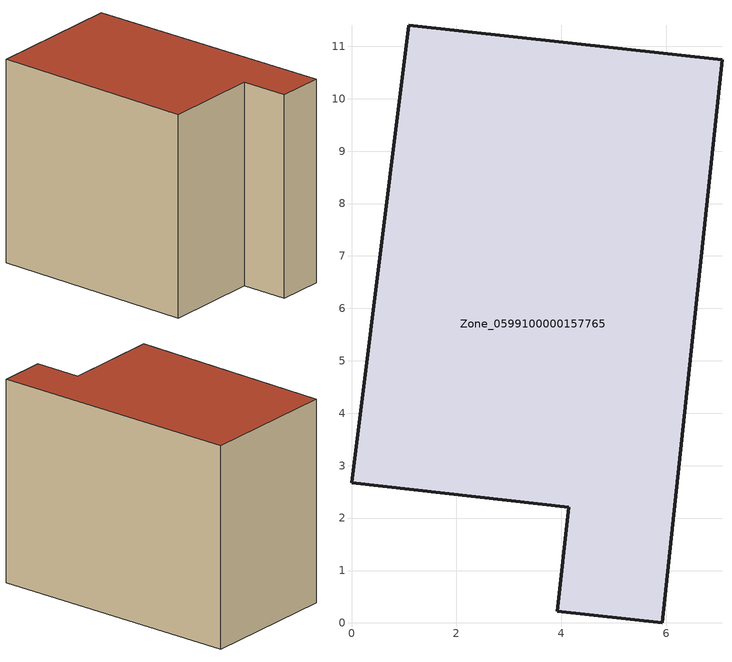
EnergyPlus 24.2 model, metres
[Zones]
Zone_0599100000157765
 floor ground (C_G): 3.93,0.22 4.15,2.21 0,2.67 1.09,11.4 7.07,10.74 5.93,0 z1.69
 wall outside (C_F): 4.15,2.21 3.93,0.22 5.93,0 7.07,10.74 1.09,11.4 0,2.67 4.15,2.21 z1.69:10.41
 roof outside (C_R): 1.09,11.4 0,2.67 4.15,2.21 3.93,0.22 5.93,0 7.07,10.74 z10.41
[BUILDING]
Pand.0599100000157765: North Axis=0; Terrain=City; Loads Convergence Tolerance Value=0.04; Temperature Convergence Tolerance Value=0.4; Solar Distribution=FullExterior; Maximum Number of Warmup Days=25; Minimum Number of Warmup Days=1
[Site:Location]
Rotterdam.The.Hague.AP_ZH_NLD Design_Conditions: Latitude=51.96; Longitude=4.45; Time Zone=1; Elevation=-4.5
[SITE:GROUNDTEMPERATURE:BUILDINGSURFACE]
18, 18, 18, 18, 18, 18, 18, 18, 18, 18, 18, 18
[MATERIAL] Thermal Absorptance=0.9; Solar Absorptance=0.7; Visible Absorptance=0.7
Name | Roughness | Thickness | Conductivity | Density | Specific Heat
G.TI.1946-1964 | MediumSmooth | 0.15 | 1 | 540 | 1210
F.TI.1946-1964 | Rough | 0.3 | 0.857143 | 1920 | 840
R.TI.1946-1964 | MediumRough | 0.2 | 0.277778 | 1500 | 1000
[CONSTRUCTION]
C_G: G.TI.1946-1964
C_F: F.TI.1946-1964
C_R: R.TI.1946-1964
[ZONE]
Zone_0599100000157765: Type=1; Multiplier=1; Ceiling Height=Autocalculate; Volume=Autocalculate; Floor Area=autocalculate; Part of Total Floor Area=Yes
[ZONEINFILTRATION:DESIGNFLOWRATE]
Infil_Zone_0599100000157765: Zone or ZoneList or Space or SpaceList=Zone_0599100000157765; Schedule=AlwaysOn; Design Flow Rate Calculation Method=Flow/Area; Flow Rate per Floor Area=0.003; Constant Term Coefficient=1; Temperature Term Coefficient=0; Velocity Term Coefficient=0; Velocity Squared Term Coefficient=0
[HVACTEMPLATE:ZONE:IDEALLOADSAIRSYSTEM]
Zone_0599100000157765: Maximum Heating Supply Air Temperature=50; Minimum Cooling Supply Air Temperature=13; Maximum Heating Supply Air Humidity Ratio=0.0156; Minimum Cooling Supply Air Humidity Ratio=0.0077; Heating Limit=NoLimit; Cooling Limit=NoLimit; Dehumidification Control Type=ConstantSensibleHeatRatio; Cooling Sensible Heat Ratio=0.7; Dehumidification Setpoint=60; Humidification Control Type=None; Humidification Setpoint=30; Outdoor Air Method=None; Outdoor Air Flow Rate per Person=0.00944; Outdoor Air Flow Rate per Zone Floor Area=0; Outdoor Air Flow Rate per Zone=0; Demand Controlled Ventilation Type=None; Outdoor Air Economizer Type=NoEconomizer; Heat Recovery Type=None; Sensible Heat Recovery Effectiveness=0.7; Latent Heat Recovery Effectiveness=0.65
[ZONECONTROL:THERMOSTAT]
ThermostatControl_Zone_0599100000157765: Zone or ZoneList=Zone_0599100000157765; Control Type Schedule=DualSetpointControlType; Control 1=Thermostat_Zone_0599100000157765; Temperature Difference Between Cutout And Setpoint=0
[THERMOSTATSETPOINT:DUALSETPOINT]
Thermostat_Zone_0599100000157765: Heating Setpoint Temperature Schedule=HeatingSetpoint_Zone_0599100000157765; Cooling Setpoint Temperature Schedule=CoolingSetpoint_Zone_0599100000157765
[SCHEDULE:COMPACT]
HeatingSetpoint_Zone_0599100000157765: Through: 12/31, For: AllDays, Until: 24:00, 21
CoolingSetpoint_Zone_0599100000157765: Through: 12/31, For: AllDays, Until: 24:00, 24
DualSetpointControlType: Through: 12/31, For: AllDays, Until: 24:00, 4
AlwaysOn: Through: 12/31, For: AllDays, Until: 24:00, 1
